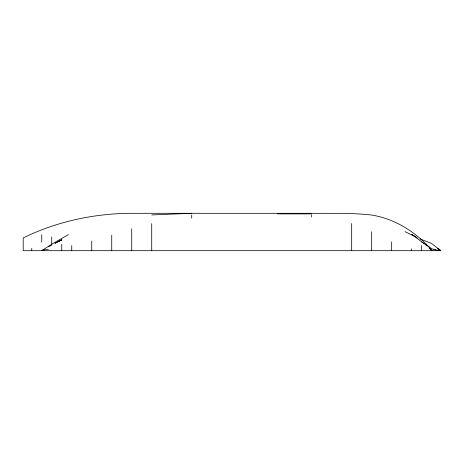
<?xml version="1.0" encoding="UTF-8"?>
<svg xmlns="http://www.w3.org/2000/svg" width="464" height="464" viewBox="0 0 464 464"><rect width="100%" height="100%" fill="white"/><g stroke="black" fill="none" stroke-linecap="round" stroke-linejoin="round"><path stroke-width="0.7" d="M68.405 234.61L51.742 244.192L41.743 250.693L41.743 250.229L48.407 249.301M55.077 243.356L61.741 239.824L55.077 243.148M48.407 246.825L51.742 245.12M151.722 214.931L191.713 213.307M277.408 213.887L311.686 213.887M419.995 238.89L431.659 243.496L440.8 250.693L23.2 250.693L23.2 237.922C56.892 221.438 94.279 213.434 131.724 213.307L311.686 213.307C331.696 213.492 351.747 212.732 371.67 215.047C395.572 218.909 416.649 232.522 432.257 250.693M433.846 249.365L438.219 250.693L431.659 248.698L428.324 246.465M416.104 237.087L404.997 231.611M437.755 248.936L440.8 250.693L437.755 248.449M425.656 244.673L426.66 245.34M417.217 238.049L411.661 234.326L416.66 237.678M416.66 238.038L424.16 243.664M421.66 241.988L424.995 244.226M425.546 244.598L429.159 247.022M437.755 248.605L440.8 250.693M429.159 248.257L431.856 250.693L431.659 250.461M421.66 245.589L421.66 250.693M411.661 248.768L411.661 250.693M391.668 241.872L391.668 250.693M371.67 231.768L371.67 250.693M351.677 223.474L351.677 250.693M311.686 214.931L311.686 217.019M191.713 215.047L191.713 218.179M151.722 223.636L151.722 250.693M131.724 228.862L131.724 250.693M111.731 235.138L111.731 250.693M91.733 241.06L91.733 250.693M71.74 245.589L71.74 250.693M61.741 244.308L61.741 250.693M51.742 236.994L51.742 244.192M41.743 234.622L41.743 242.104M31.749 248.373L31.749 250.693M61.741 239.824L58.406 241.558L61.741 239.865"/></g></svg>
